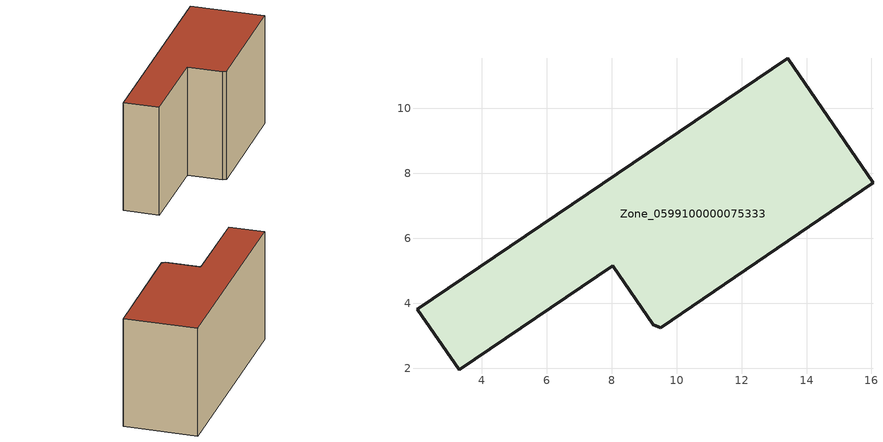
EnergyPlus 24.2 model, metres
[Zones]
Zone_0599100000075333
 floor ground (C_G): 13.42,11.54 16.05,7.71 9.52,3.25 9.28,3.34 8.03,5.15 3.31,1.96 2.02,3.81 z0
 wall outside (C_F): 8.03,5.15 9.28,3.34 9.52,3.25 16.05,7.71 13.42,11.54 2.02,3.81 3.31,1.96 8.03,5.15 z0:7.17
 roof outside (C_R): 2.02,3.81 3.31,1.96 8.03,5.15 9.28,3.34 9.52,3.25 16.05,7.71 13.42,11.54 z7.17
[BUILDING]
Pand.0599100000075333: North Axis=0; Terrain=City; Loads Convergence Tolerance Value=0.04; Temperature Convergence Tolerance Value=0.4; Solar Distribution=FullExterior; Maximum Number of Warmup Days=25; Minimum Number of Warmup Days=1
[Site:Location]
Rotterdam.The.Hague.AP_ZH_NLD Design_Conditions: Latitude=51.96; Longitude=4.45; Time Zone=1; Elevation=-4.5
[SITE:GROUNDTEMPERATURE:BUILDINGSURFACE]
18, 18, 18, 18, 18, 18, 18, 18, 18, 18, 18, 18
[MATERIAL] Thermal Absorptance=0.9; Solar Absorptance=0.7; Visible Absorptance=0.7
Name | Roughness | Thickness | Conductivity | Density | Specific Heat
G.TI.1946 | MediumSmooth | 0.15 | 1 | 540 | 1210
F.TI.1946 | Rough | 0.3 | 0.857143 | 1920 | 840
R.TI.1946 | MediumRough | 0.2 | 0.1 | 1500 | 1000
[CONSTRUCTION]
C_G: G.TI.1946
C_F: F.TI.1946
C_R: R.TI.1946
[ZONE]
Zone_0599100000075333: Type=1; Multiplier=1; Ceiling Height=Autocalculate; Volume=Autocalculate; Floor Area=autocalculate; Part of Total Floor Area=Yes
[ZONEINFILTRATION:DESIGNFLOWRATE]
Infil_Zone_0599100000075333: Zone or ZoneList or Space or SpaceList=Zone_0599100000075333; Schedule=AlwaysOn; Design Flow Rate Calculation Method=Flow/Area; Flow Rate per Floor Area=0.003; Constant Term Coefficient=1; Temperature Term Coefficient=0; Velocity Term Coefficient=0; Velocity Squared Term Coefficient=0
[HVACTEMPLATE:ZONE:IDEALLOADSAIRSYSTEM]
Zone_0599100000075333: Maximum Heating Supply Air Temperature=50; Minimum Cooling Supply Air Temperature=13; Maximum Heating Supply Air Humidity Ratio=0.0156; Minimum Cooling Supply Air Humidity Ratio=0.0077; Heating Limit=NoLimit; Cooling Limit=NoLimit; Dehumidification Control Type=ConstantSensibleHeatRatio; Cooling Sensible Heat Ratio=0.7; Dehumidification Setpoint=60; Humidification Control Type=None; Humidification Setpoint=30; Outdoor Air Method=None; Outdoor Air Flow Rate per Person=0.00944; Outdoor Air Flow Rate per Zone Floor Area=0; Outdoor Air Flow Rate per Zone=0; Demand Controlled Ventilation Type=None; Outdoor Air Economizer Type=NoEconomizer; Heat Recovery Type=None; Sensible Heat Recovery Effectiveness=0.7; Latent Heat Recovery Effectiveness=0.65
[ZONECONTROL:THERMOSTAT]
ThermostatControl_Zone_0599100000075333: Zone or ZoneList=Zone_0599100000075333; Control Type Schedule=DualSetpointControlType; Control 1=Thermostat_Zone_0599100000075333; Temperature Difference Between Cutout And Setpoint=0
[THERMOSTATSETPOINT:DUALSETPOINT]
Thermostat_Zone_0599100000075333: Heating Setpoint Temperature Schedule=HeatingSetpoint_Zone_0599100000075333; Cooling Setpoint Temperature Schedule=CoolingSetpoint_Zone_0599100000075333
[SCHEDULE:COMPACT]
HeatingSetpoint_Zone_0599100000075333: Through: 12/31, For: AllDays, Until: 24:00, 21
CoolingSetpoint_Zone_0599100000075333: Through: 12/31, For: AllDays, Until: 24:00, 24
DualSetpointControlType: Through: 12/31, For: AllDays, Until: 24:00, 4
AlwaysOn: Through: 12/31, For: AllDays, Until: 24:00, 1
